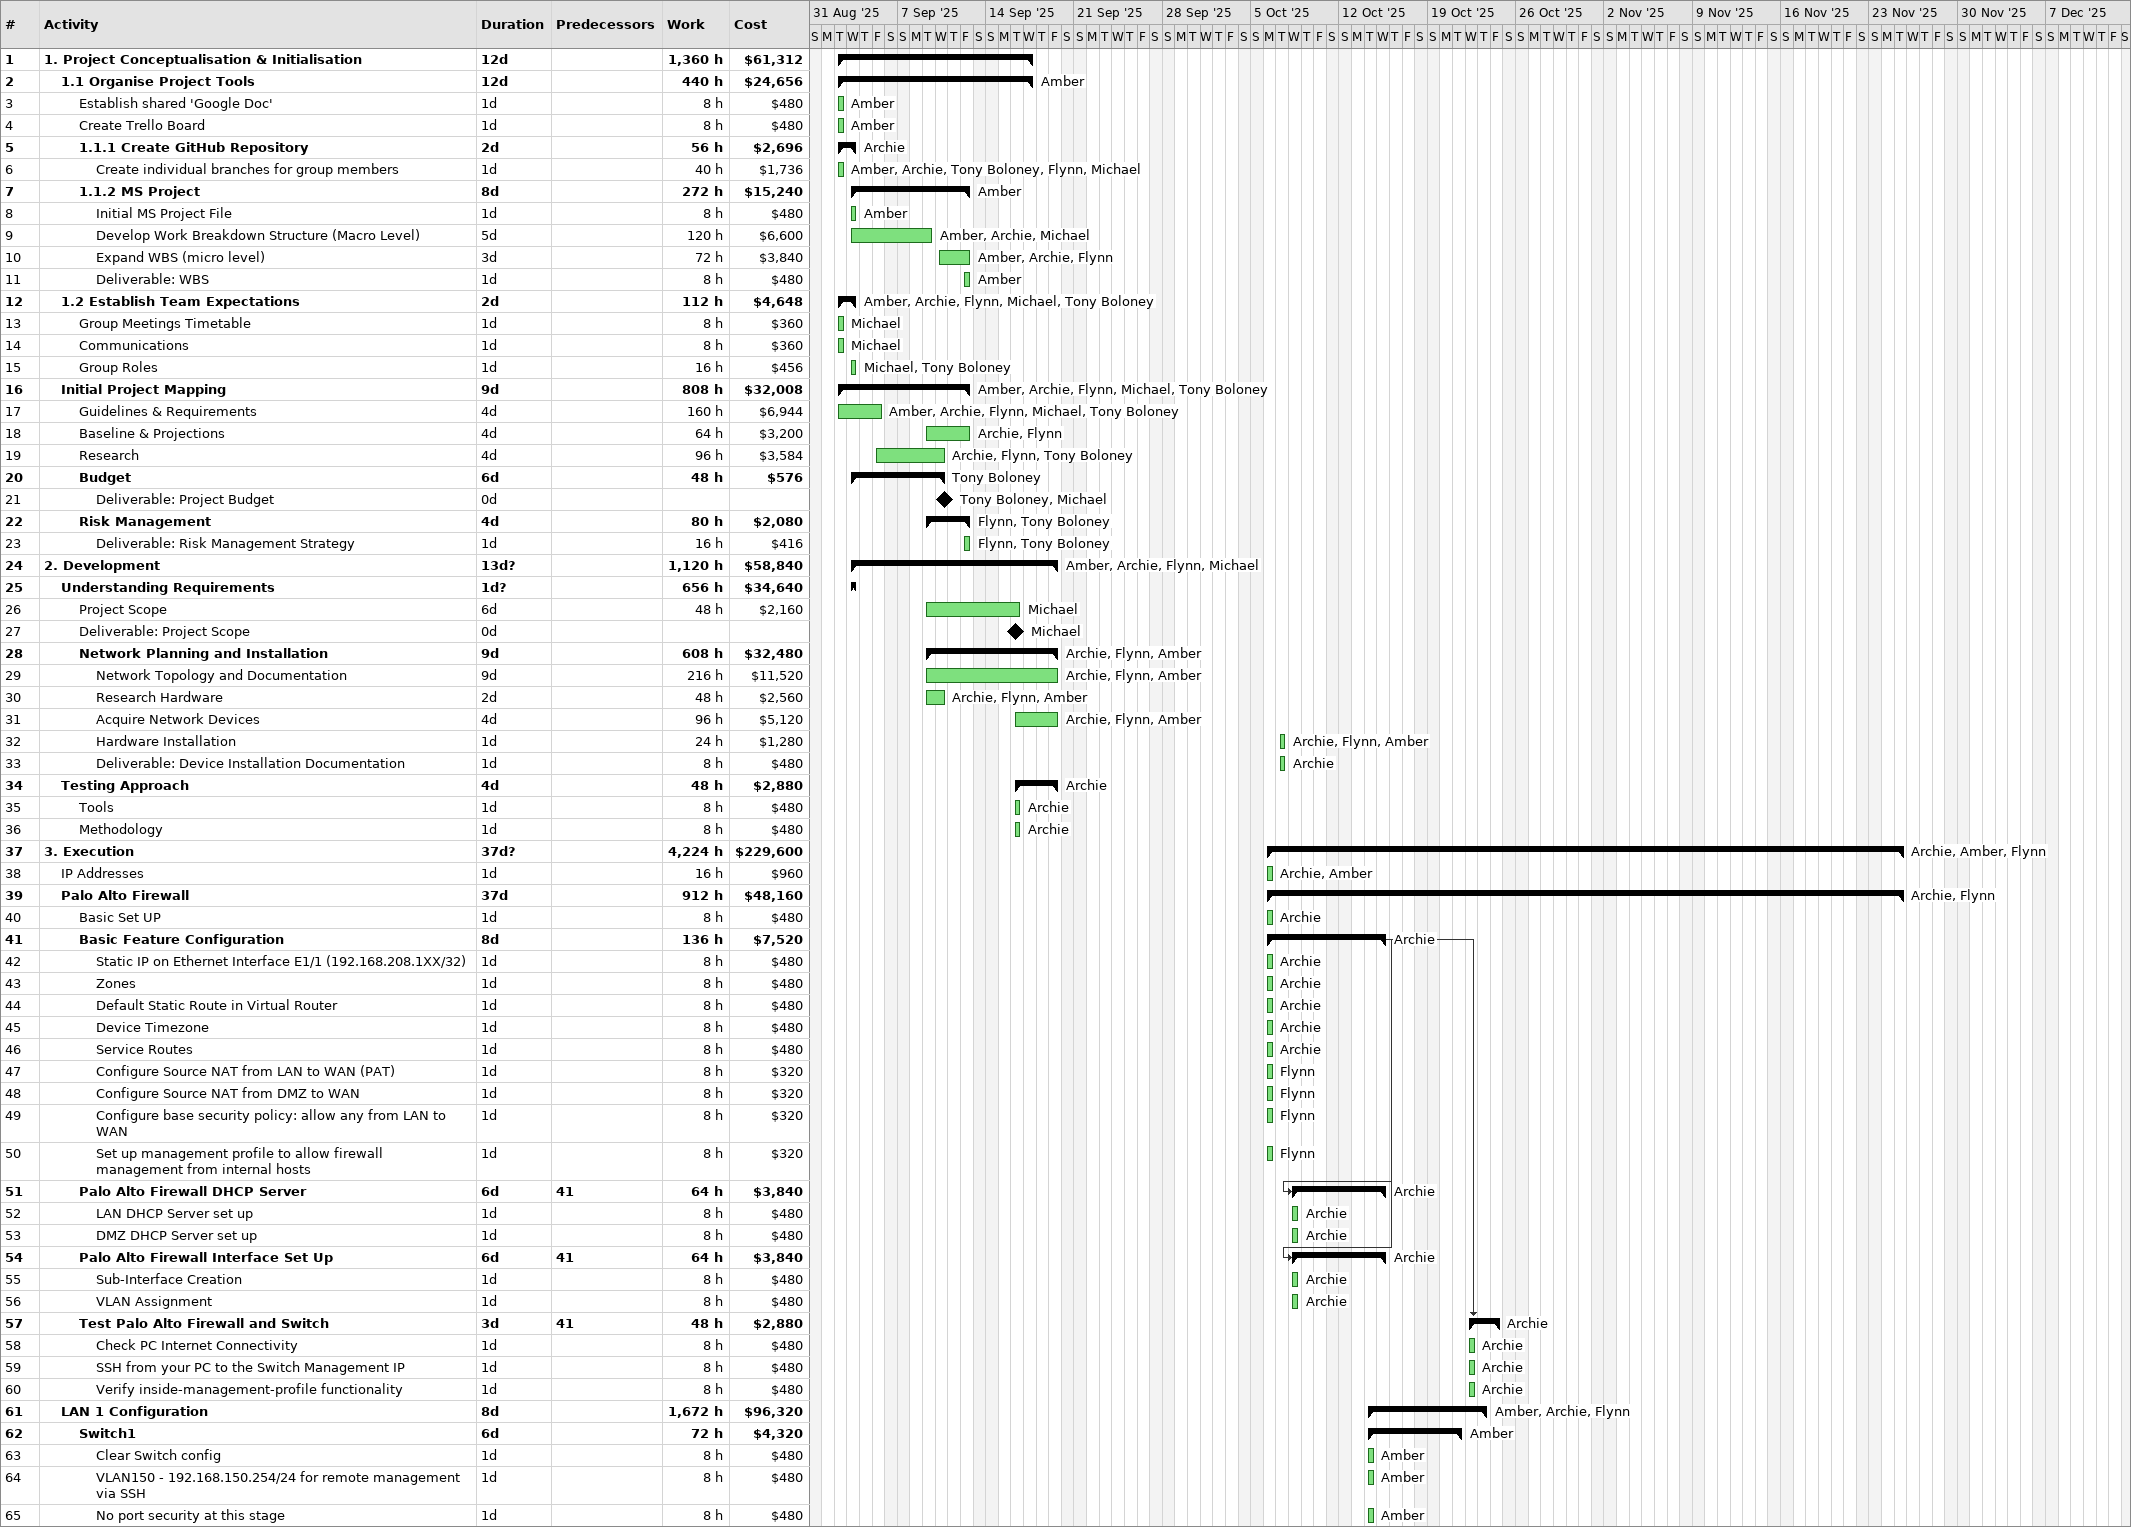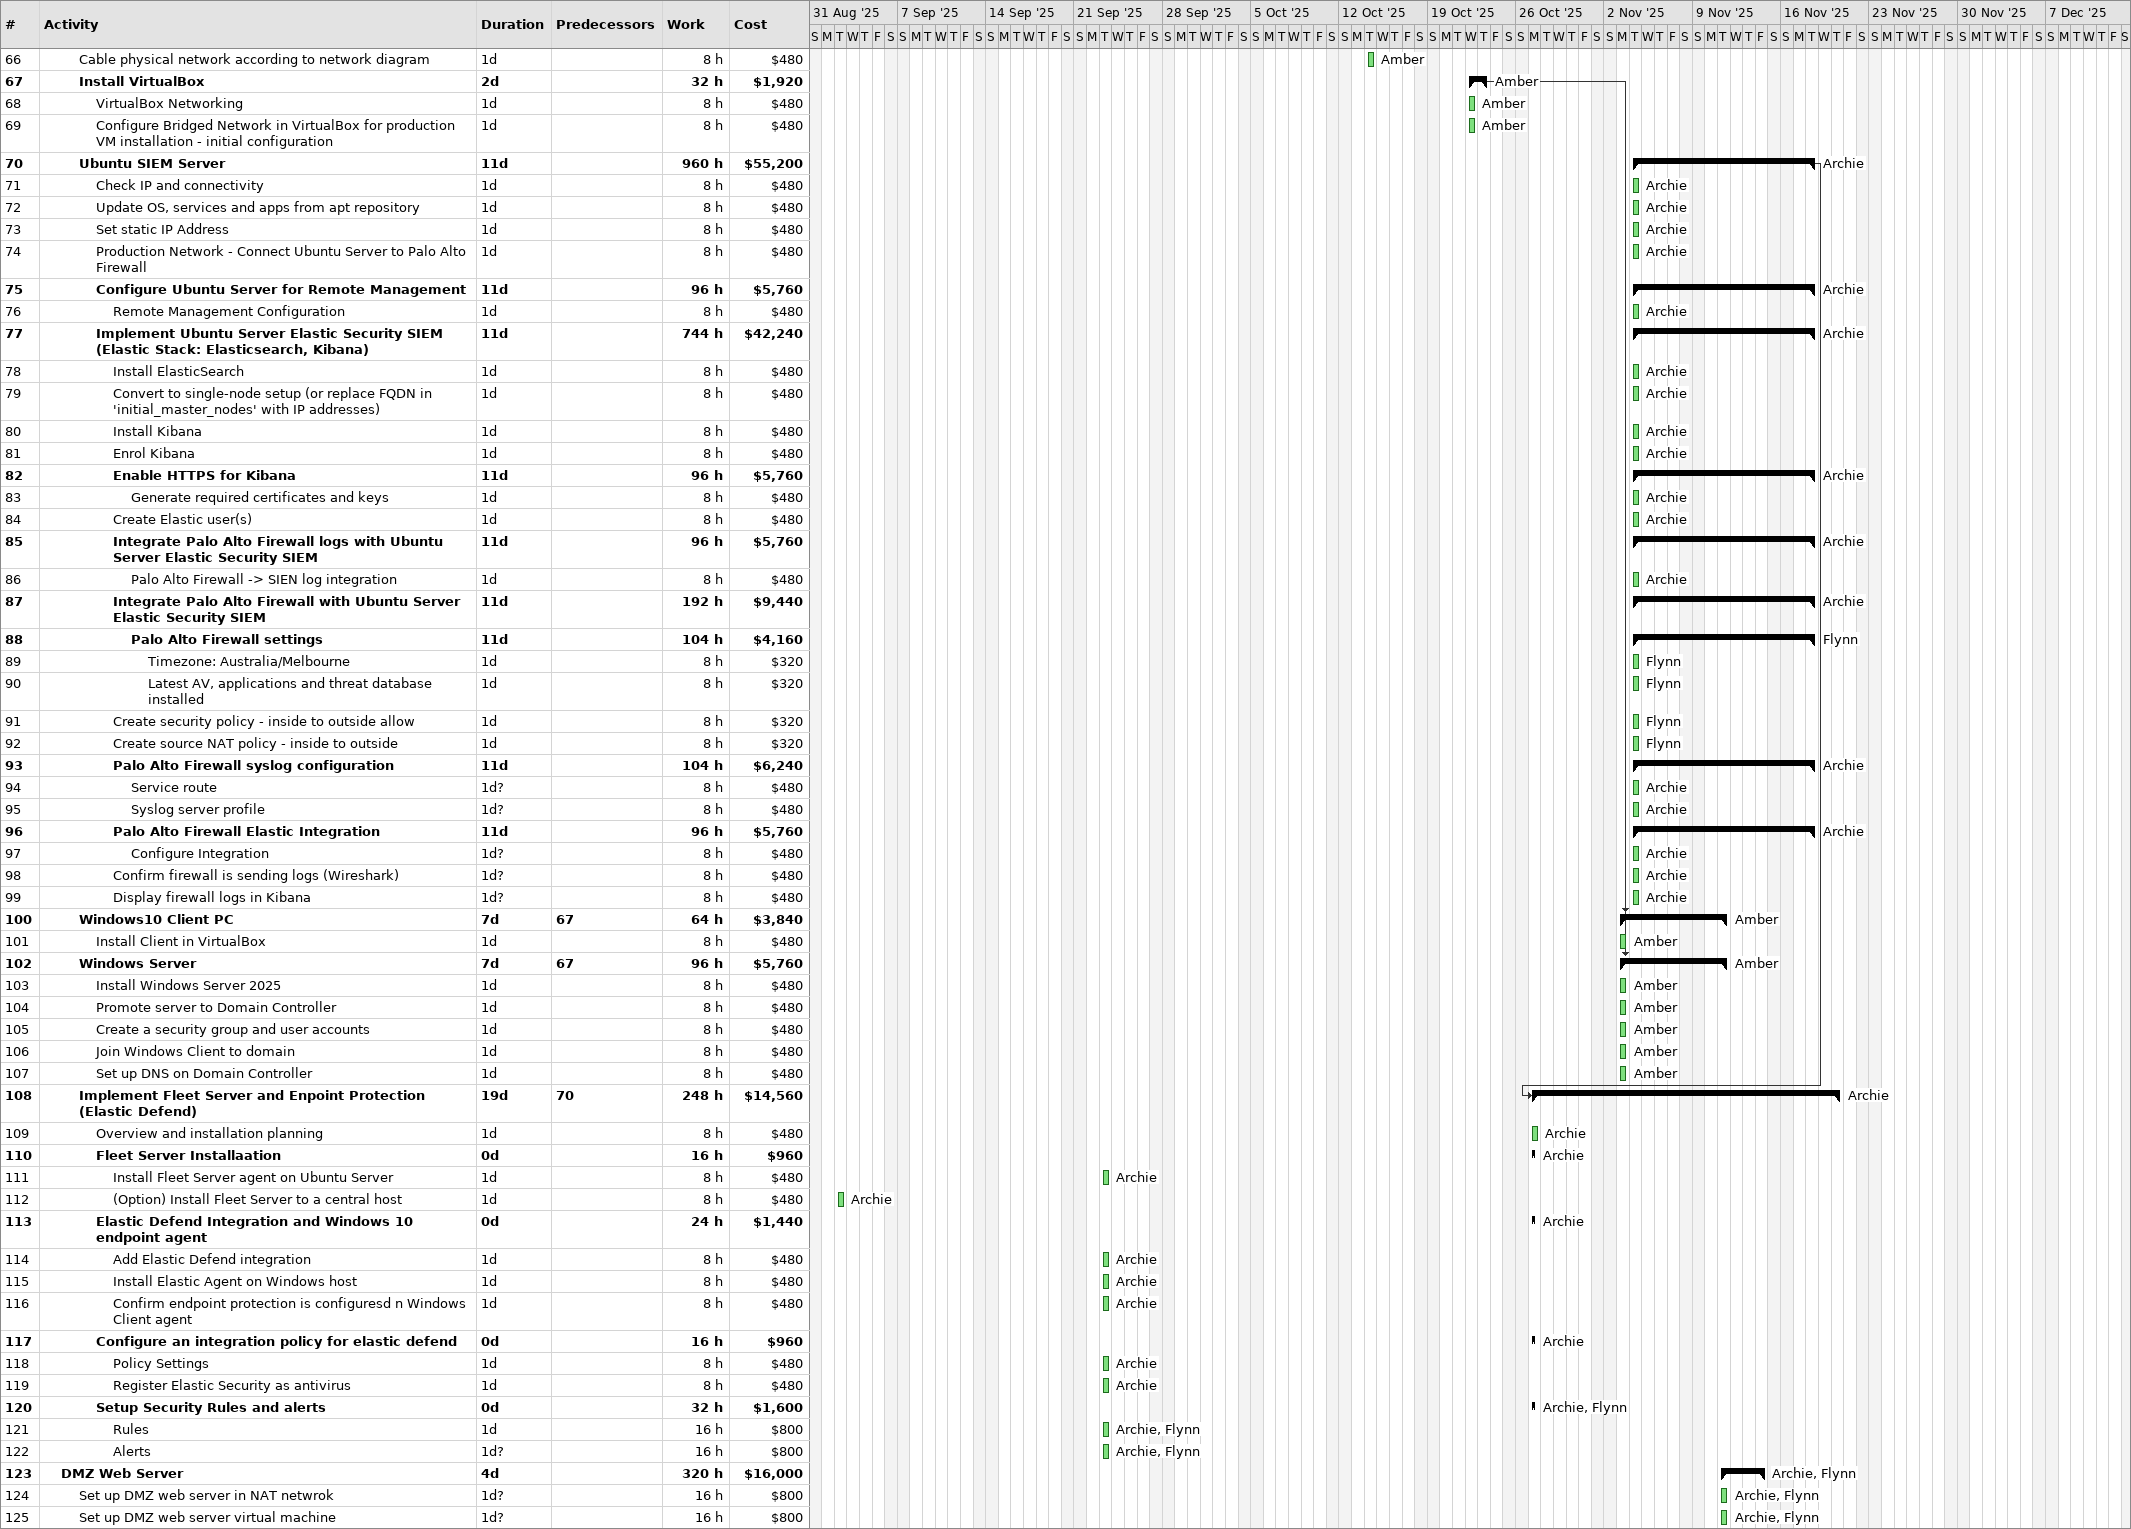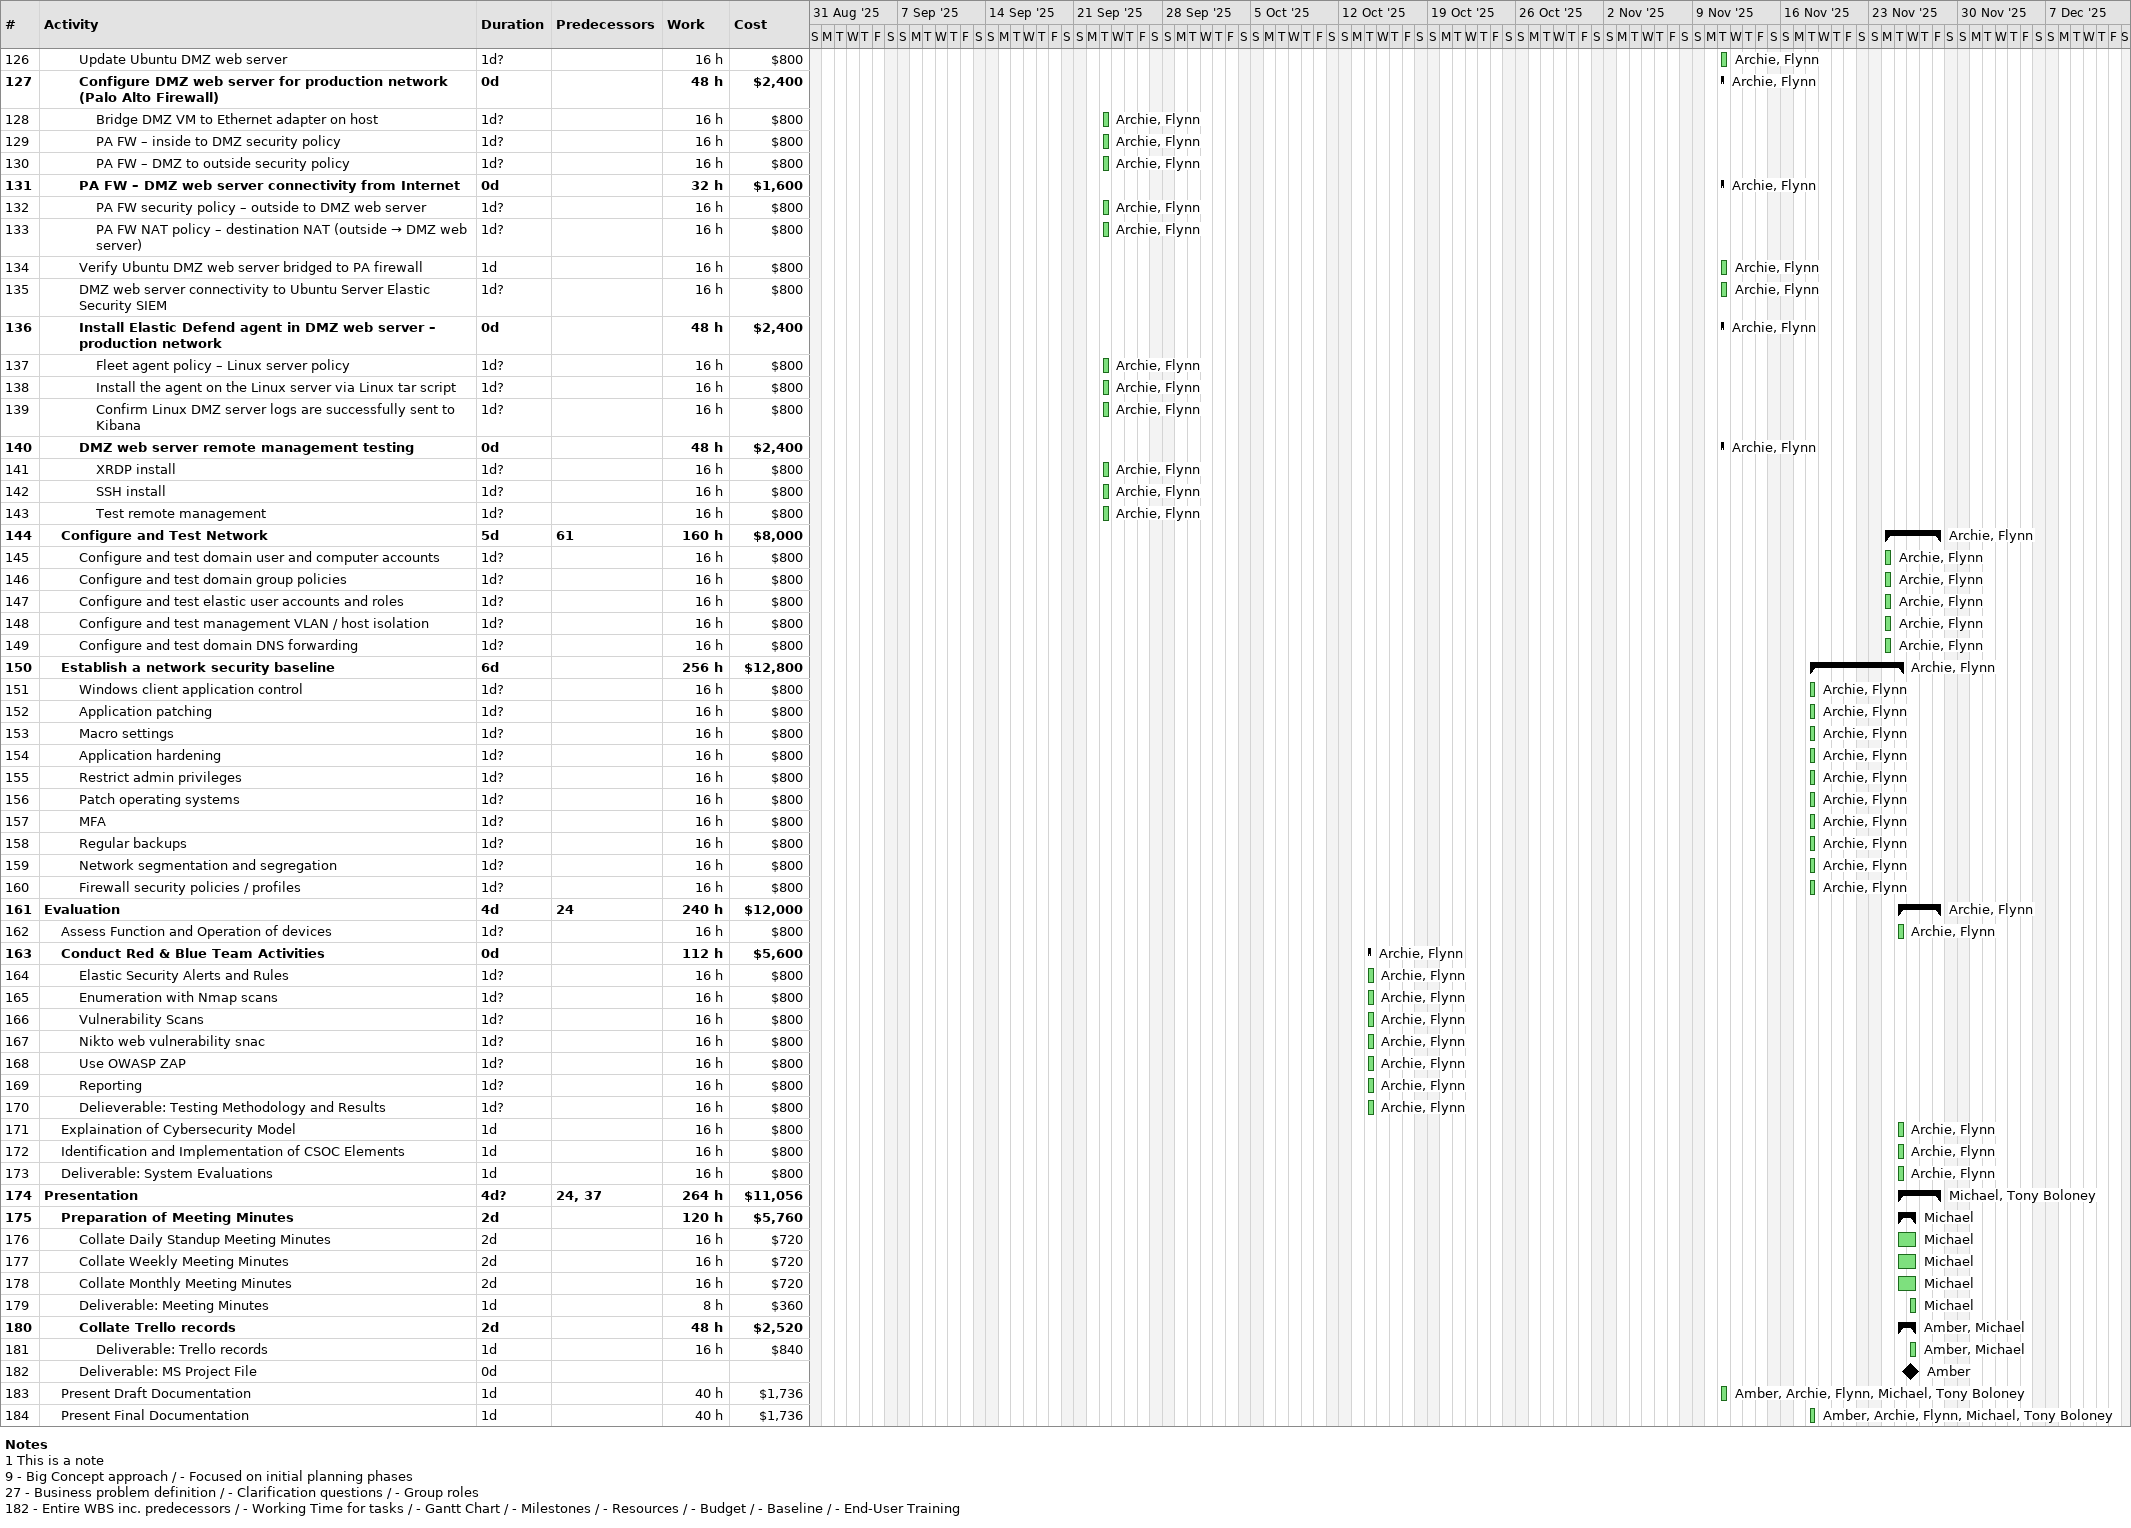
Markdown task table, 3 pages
| ID | Level | Task | Duration | Start | Finish | Predecessors | Resources | Work (h) | Cost ($) |
|---|---|---|---|---|---|---|---|---|---|
| 1 | 1 | **1. Project Conceptualisation & Initialisation** | 12d | 2025-09-02 | 2025-09-17 |  |  | 1360 | 61312 |
| 2 | 2 | **1.1 Organise Project Tools** | 12d | 2025-09-02 | 2025-09-17 |  | Amber | 440 | 24656 |
| 3 | 3 | Establish shared 'Google Doc' | 1d | 2025-09-02 | 2025-09-02 |  | Amber | 8 | 480 |
| 4 | 3 | Create Trello Board | 1d | 2025-09-02 | 2025-09-02 |  | Amber | 8 | 480 |
| 5 | 3 | **1.1.1 Create GitHub Repository** | 2d | 2025-09-02 | 2025-09-03 |  | Archie | 56 | 2696 |
| 6 | 4 | Create individual branches for group members | 1d | 2025-09-02 | 2025-09-02 |  | Amber, Archie, Tony Boloney, Flynn, Michael | 40 | 1736 |
| 7 | 3 | **1.1.2 MS Project** | 8d | 2025-09-03 | 2025-09-12 |  | Amber | 272 | 15240 |
| 8 | 4 | Initial MS Project File | 1d | 2025-09-03 | 2025-09-03 |  | Amber | 8 | 480 |
| 9 | 4 | Develop Work Breakdown Structure (Macro Level) | 5d | 2025-09-03 | 2025-09-09 |  | Amber, Archie, Michael | 120 | 6600 |
| 10 | 4 | Expand WBS (micro level) | 3d | 2025-09-10 | 2025-09-12 |  | Amber, Archie, Flynn | 72 | 3840 |
| 11 | 4 | Deliverable: WBS | 1d | 2025-09-12 | 2025-09-12 |  | Amber | 8 | 480 |
| 12 | 2 | **1.2 Establish Team Expectations** | 2d | 2025-09-02 | 2025-09-03 |  | Amber, Archie, Flynn, Michael, Tony Boloney | 112 | 4648 |
| 13 | 3 | Group Meetings Timetable | 1d | 2025-09-02 | 2025-09-02 |  | Michael | 8 | 360 |
| 14 | 3 | Communications | 1d | 2025-09-02 | 2025-09-02 |  | Michael | 8 | 360 |
| 15 | 3 | Group Roles | 1d | 2025-09-03 | 2025-09-03 |  | Michael, Tony Boloney | 16 | 456 |
| 16 | 2 | **Initial Project Mapping** | 9d | 2025-09-02 | 2025-09-12 |  | Amber, Archie, Flynn, Michael, Tony Boloney | 808 | 32008 |
| 17 | 3 | Guidelines & Requirements | 4d | 2025-09-02 | 2025-09-05 |  | Amber, Archie, Flynn, Michael, Tony Boloney | 160 | 6944 |
| 18 | 3 | Baseline & Projections | 4d | 2025-09-09 | 2025-09-12 |  | Archie, Flynn | 64 | 3200 |
| 19 | 3 | Research | 4d | 2025-09-05 | 2025-09-10 |  | Archie, Flynn, Tony Boloney | 96 | 3584 |
| 20 | 3 | **Budget** | 6d | 2025-09-03 | 2025-09-10 |  | Tony Boloney | 48 | 576 |
| 21 | 4 | Deliverable: Project Budget | 0d | 2025-09-10 | 2025-09-10 |  | Tony Boloney, Michael |  |  |
| 22 | 3 | **Risk Management** | 4d | 2025-09-09 | 2025-09-12 |  | Flynn, Tony Boloney | 80 | 2080 |
| 23 | 4 | Deliverable: Risk Management Strategy | 1d | 2025-09-12 | 2025-09-12 |  | Flynn, Tony Boloney | 16 | 416 |
| 24 | 1 | **2. Development** | 13d? | 2025-09-03 | 2025-09-19 |  | Amber, Archie, Flynn, Michael | 1120 | 58840 |
| 25 | 2 | **Understanding Requirements** | 1d? | 2025-09-03 | 2025-09-03 |  |  | 656 | 34640 |
| 26 | 3 | Project Scope | 6d | 2025-09-09 | 2025-09-16 |  | Michael | 48 | 2160 |
| 27 | 3 | Deliverable: Project Scope | 0d | 2025-09-16 | 2025-09-16 |  | Michael |  |  |
| 28 | 3 | **Network Planning and Installation** | 9d | 2025-09-09 | 2025-09-19 |  | Archie, Flynn, Amber | 608 | 32480 |
| 29 | 4 | Network Topology and Documentation | 9d | 2025-09-09 | 2025-09-19 |  | Archie, Flynn, Amber | 216 | 11520 |
| 30 | 4 | Research Hardware | 2d | 2025-09-09 | 2025-09-10 |  | Archie, Flynn, Amber | 48 | 2560 |
| 31 | 4 | Acquire Network Devices | 4d | 2025-09-16 | 2025-09-19 |  | Archie, Flynn, Amber | 96 | 5120 |
| 32 | 4 | Hardware Installation | 1d | 2025-10-07 | 2025-10-07 |  | Archie, Flynn, Amber | 24 | 1280 |
| 33 | 4 | Deliverable: Device Installation Documentation | 1d | 2025-10-07 | 2025-10-07 |  | Archie | 8 | 480 |
| 34 | 2 | **Testing Approach** | 4d | 2025-09-16 | 2025-09-19 |  | Archie | 48 | 2880 |
| 35 | 3 | Tools | 1d | 2025-09-16 | 2025-09-16 |  | Archie | 8 | 480 |
| 36 | 3 | Methodology | 1d | 2025-09-16 | 2025-09-16 |  | Archie | 8 | 480 |
| 37 | 1 | **3. Execution** | 37d? | 2025-10-06 | 2025-11-25 |  | Archie, Amber, Flynn | 4224 | 229600 |
| 38 | 2 | IP Addresses | 1d | 2025-10-06 | 2025-10-06 |  | Archie, Amber | 16 | 960 |
| 39 | 2 | **Palo Alto Firewall** | 37d | 2025-10-06 | 2025-11-25 |  | Archie, Flynn | 912 | 48160 |
| 40 | 3 | Basic Set UP | 1d | 2025-10-06 | 2025-10-06 |  | Archie | 8 | 480 |
| 41 | 3 | **Basic Feature Configuration** | 8d | 2025-10-06 | 2025-10-15 |  | Archie | 136 | 7520 |
| 42 | 4 | Static IP on Ethernet Interface E1/1 (192.168.208.1XX/32) | 1d | 2025-10-06 | 2025-10-06 |  | Archie | 8 | 480 |
| 43 | 4 | Zones | 1d | 2025-10-06 | 2025-10-06 |  | Archie | 8 | 480 |
| 44 | 4 | Default Static Route in Virtual Router | 1d | 2025-10-06 | 2025-10-06 |  | Archie | 8 | 480 |
| 45 | 4 | Device Timezone | 1d | 2025-10-06 | 2025-10-06 |  | Archie | 8 | 480 |
| 46 | 4 | Service Routes | 1d | 2025-10-06 | 2025-10-06 |  | Archie | 8 | 480 |
| 47 | 4 | Configure Source NAT from LAN to WAN (PAT) | 1d | 2025-10-06 | 2025-10-06 |  | Flynn | 8 | 320 |
| 48 | 4 | Configure Source NAT from DMZ to WAN | 1d | 2025-10-06 | 2025-10-06 |  | Flynn | 8 | 320 |
| 49 | 4 | Configure base security policy: allow any from LAN to WAN | 1d | 2025-10-06 | 2025-10-06 |  | Flynn | 8 | 320 |
| 50 | 4 | Set up management profile to allow firewall management from internal hosts | 1d | 2025-10-06 | 2025-10-06 |  | Flynn | 8 | 320 |
| 51 | 3 | **Palo Alto Firewall DHCP Server** | 6d | 2025-10-08 | 2025-10-15 | 41 | Archie | 64 | 3840 |
| 52 | 4 | LAN DHCP Server set up | 1d | 2025-10-08 | 2025-10-08 |  | Archie | 8 | 480 |
| 53 | 4 | DMZ DHCP Server set up | 1d | 2025-10-08 | 2025-10-08 |  | Archie | 8 | 480 |
| 54 | 3 | **Palo Alto Firewall Interface Set Up** | 6d | 2025-10-08 | 2025-10-15 | 41 | Archie | 64 | 3840 |
| 55 | 4 | Sub-Interface Creation | 1d | 2025-10-08 | 2025-10-08 |  | Archie | 8 | 480 |
| 56 | 4 | VLAN Assignment | 1d | 2025-10-08 | 2025-10-08 |  | Archie | 8 | 480 |
| 57 | 3 | **Test Palo Alto Firewall and Switch** | 3d | 2025-10-22 | 2025-10-24 | 41 | Archie | 48 | 2880 |
| 58 | 4 | Check PC Internet Connectivity | 1d | 2025-10-22 | 2025-10-22 |  | Archie | 8 | 480 |
| 59 | 4 | SSH from your PC to the Switch Management IP | 1d | 2025-10-22 | 2025-10-22 |  | Archie | 8 | 480 |
| 60 | 4 | Verify inside-management-profile functionality | 1d | 2025-10-22 | 2025-10-22 |  | Archie | 8 | 480 |
| 61 | 2 | **LAN 1 Configuration** | 8d | 2025-10-14 | 2025-10-23 |  | Amber, Archie, Flynn | 1672 | 96320 |
| 62 | 3 | **Switch1** | 6d | 2025-10-14 | 2025-10-21 |  | Amber | 72 | 4320 |
| 63 | 4 | Clear Switch config | 1d | 2025-10-14 | 2025-10-14 |  | Amber | 8 | 480 |
| 64 | 4 | VLAN150 - 192.168.150.254/24 for remote management via SSH | 1d | 2025-10-14 | 2025-10-14 |  | Amber | 8 | 480 |
| 65 | 4 | No port security at this stage | 1d | 2025-10-14 | 2025-10-14 |  | Amber | 8 | 480 |
| 66 | 3 | Cable physical network according to network diagram | 1d | 2025-10-14 | 2025-10-14 |  | Amber | 8 | 480 |
| 67 | 3 | **Install VirtualBox** | 2d | 2025-10-22 | 2025-10-23 |  | Amber | 32 | 1920 |
| 68 | 4 | VirtualBox Networking | 1d | 2025-10-22 | 2025-10-22 |  | Amber | 8 | 480 |
| 69 | 4 | Configure Bridged Network in VirtualBox for production VM installation - initial configuration | 1d | 2025-10-22 | 2025-10-22 |  | Amber | 8 | 480 |
| 70 | 3 | **Ubuntu SIEM Server** | 11d | 2025-11-04 | 2025-11-18 |  | Archie | 960 | 55200 |
| 71 | 4 | Check IP and connectivity | 1d | 2025-11-04 | 2025-11-04 |  | Archie | 8 | 480 |
| 72 | 4 | Update OS, services and apps from apt repository | 1d | 2025-11-04 | 2025-11-04 |  | Archie | 8 | 480 |
| 73 | 4 | Set static IP Address | 1d | 2025-11-04 | 2025-11-04 |  | Archie | 8 | 480 |
| 74 | 4 | Production Network - Connect Ubuntu Server to Palo Alto Firewall | 1d | 2025-11-04 | 2025-11-04 |  | Archie | 8 | 480 |
| 75 | 4 | **Configure Ubuntu Server for Remote Management** | 11d | 2025-11-04 | 2025-11-18 |  | Archie | 96 | 5760 |
| 76 | 5 | Remote Management Configuration | 1d | 2025-11-04 | 2025-11-04 |  | Archie | 8 | 480 |
| 77 | 4 | **Implement Ubuntu Server Elastic Security SIEM (Elastic Stack: Elasticsearch, Kibana)** | 11d | 2025-11-04 | 2025-11-18 |  | Archie | 744 | 42240 |
| 78 | 5 | Install ElasticSearch | 1d | 2025-11-04 | 2025-11-04 |  | Archie | 8 | 480 |
| 79 | 5 | Convert to single-node setup (or replace FQDN in 'initial_master_nodes' with IP addresses) | 1d | 2025-11-04 | 2025-11-04 |  | Archie | 8 | 480 |
| 80 | 5 | Install Kibana | 1d | 2025-11-04 | 2025-11-04 |  | Archie | 8 | 480 |
| 81 | 5 | Enrol Kibana | 1d | 2025-11-04 | 2025-11-04 |  | Archie | 8 | 480 |
| 82 | 5 | **Enable HTTPS for Kibana** | 11d | 2025-11-04 | 2025-11-18 |  | Archie | 96 | 5760 |
| 83 | 6 | Generate required certificates and keys | 1d | 2025-11-04 | 2025-11-04 |  | Archie | 8 | 480 |
| 84 | 5 | Create Elastic user(s) | 1d | 2025-11-04 | 2025-11-04 |  | Archie | 8 | 480 |
| 85 | 5 | **Integrate Palo Alto Firewall logs with Ubuntu Server Elastic Security SIEM** | 11d | 2025-11-04 | 2025-11-18 |  | Archie | 96 | 5760 |
| 86 | 6 | Palo Alto Firewall -> SIEN log integration | 1d | 2025-11-04 | 2025-11-04 |  | Archie | 8 | 480 |
| 87 | 5 | **Integrate Palo Alto Firewall with Ubuntu Server Elastic Security SIEM** | 11d | 2025-11-04 | 2025-11-18 |  | Archie | 192 | 9440 |
| 88 | 6 | **Palo Alto Firewall settings** | 11d | 2025-11-04 | 2025-11-18 |  | Flynn | 104 | 4160 |
| 89 | 7 | Timezone: Australia/Melbourne | 1d | 2025-11-04 | 2025-11-04 |  | Flynn | 8 | 320 |
| 90 | 7 | Latest AV, applications and threat database installed | 1d | 2025-11-04 | 2025-11-04 |  | Flynn | 8 | 320 |
| 91 | 5 | Create security policy - inside to outside allow | 1d | 2025-11-04 | 2025-11-04 |  | Flynn | 8 | 320 |
| 92 | 5 | Create source NAT policy - inside to outside | 1d | 2025-11-04 | 2025-11-04 |  | Flynn | 8 | 320 |
| 93 | 5 | **Palo Alto Firewall syslog configuration** | 11d | 2025-11-04 | 2025-11-18 |  | Archie | 104 | 6240 |
| 94 | 6 | Service route | 1d? | 2025-11-04 | 2025-11-04 |  | Archie | 8 | 480 |
| 95 | 6 | Syslog server profile | 1d? | 2025-11-04 | 2025-11-04 |  | Archie | 8 | 480 |
| 96 | 5 | **Palo Alto Firewall Elastic Integration** | 11d | 2025-11-04 | 2025-11-18 |  | Archie | 96 | 5760 |
| 97 | 6 | Configure Integration | 1d? | 2025-11-04 | 2025-11-04 |  | Archie | 8 | 480 |
| 98 | 5 | Confirm firewall is sending logs (Wireshark) | 1d? | 2025-11-04 | 2025-11-04 |  | Archie | 8 | 480 |
| 99 | 5 | Display firewall logs in Kibana | 1d? | 2025-11-04 | 2025-11-04 |  | Archie | 8 | 480 |
| 100 | 3 | **Windows10 Client PC** | 7d | 2025-11-03 | 2025-11-11 | 67 | Amber | 64 | 3840 |
| 101 | 4 | Install Client in VirtualBox | 1d | 2025-11-03 | 2025-11-03 |  | Amber | 8 | 480 |
| 102 | 3 | **Windows Server** | 7d | 2025-11-03 | 2025-11-11 | 67 | Amber | 96 | 5760 |
| 103 | 4 | Install Windows Server 2025 | 1d | 2025-11-03 | 2025-11-03 |  | Amber | 8 | 480 |
| 104 | 4 | Promote server to Domain Controller | 1d | 2025-11-03 | 2025-11-03 |  | Amber | 8 | 480 |
| 105 | 4 | Create a security group and user accounts | 1d | 2025-11-03 | 2025-11-03 |  | Amber | 8 | 480 |
| 106 | 4 | Join Windows Client to domain | 1d | 2025-11-03 | 2025-11-03 |  | Amber | 8 | 480 |
| 107 | 4 | Set up DNS on Domain Controller | 1d | 2025-11-03 | 2025-11-03 |  | Amber | 8 | 480 |
| 108 | 3 | **Implement Fleet Server and Enpoint Protection (Elastic Defend)** | 19d | 2025-10-27 | 2025-11-20 | 70 | Archie | 248 | 14560 |
| 109 | 4 | Overview and installation planning | 1d | 2025-10-27 | 2025-10-27 |  | Archie | 8 | 480 |
| 110 | 4 | **Fleet Server Installaation** | 0d | 2025-10-27 | 2025-10-27 |  | Archie | 16 | 960 |
| 111 | 5 | Install Fleet Server agent on Ubuntu Server | 1d | 2025-09-23 | 2025-09-23 |  | Archie | 8 | 480 |
| 112 | 5 | (Option) Install Fleet Server to a central host | 1d | 2025-09-02 | 2025-09-02 |  | Archie | 8 | 480 |
| 113 | 4 | **Elastic Defend Integration and Windows 10 endpoint agent** | 0d | 2025-10-27 | 2025-10-27 |  | Archie | 24 | 1440 |
| 114 | 5 | Add Elastic Defend integration | 1d | 2025-09-23 | 2025-09-23 |  | Archie | 8 | 480 |
| 115 | 5 | Install Elastic Agent on Windows host | 1d | 2025-09-23 | 2025-09-23 |  | Archie | 8 | 480 |
| 116 | 5 | Confirm endpoint protection is configuresd n Windows Client agent | 1d | 2025-09-23 | 2025-09-23 |  | Archie | 8 | 480 |
| 117 | 4 | **Configure an integration policy for elastic defend** | 0d | 2025-10-27 | 2025-10-27 |  | Archie | 16 | 960 |
| 118 | 5 | Policy Settings | 1d | 2025-09-23 | 2025-09-23 |  | Archie | 8 | 480 |
| 119 | 5 | Register Elastic Security as antivirus | 1d | 2025-09-23 | 2025-09-23 |  | Archie | 8 | 480 |
| 120 | 4 | **Setup Security Rules and alerts** | 0d | 2025-10-27 | 2025-10-27 |  | Archie, Flynn | 32 | 1600 |
| 121 | 5 | Rules | 1d | 2025-09-23 | 2025-09-23 |  | Archie, Flynn | 16 | 800 |
| 122 | 5 | Alerts | 1d? | 2025-09-23 | 2025-09-23 |  | Archie, Flynn | 16 | 800 |
| 123 | 2 | **DMZ Web Server** | 4d | 2025-11-11 | 2025-11-14 |  | Archie, Flynn | 320 | 16000 |
| 124 | 3 | Set up DMZ web server in NAT netwrok | 1d? | 2025-11-11 | 2025-11-11 |  | Archie, Flynn | 16 | 800 |
| 125 | 3 | Set up DMZ web server virtual machine | 1d? | 2025-11-11 | 2025-11-11 |  | Archie, Flynn | 16 | 800 |
| 126 | 3 | Update Ubuntu DMZ web server | 1d? | 2025-11-11 | 2025-11-11 |  | Archie, Flynn | 16 | 800 |
| 127 | 3 | **Configure DMZ web server for production network (Palo Alto Firewall)** | 0d | 2025-11-11 | 2025-11-11 |  | Archie, Flynn | 48 | 2400 |
| 128 | 4 | Bridge DMZ VM to Ethernet adapter on host | 1d? | 2025-09-23 | 2025-09-23 |  | Archie, Flynn | 16 | 800 |
| 129 | 4 | PA FW – inside to DMZ security policy | 1d? | 2025-09-23 | 2025-09-23 |  | Archie, Flynn | 16 | 800 |
| 130 | 4 | PA FW – DMZ to outside security policy | 1d? | 2025-09-23 | 2025-09-23 |  | Archie, Flynn | 16 | 800 |
| 131 | 3 | **PA FW – DMZ web server connectivity from Internet** | 0d | 2025-11-11 | 2025-11-11 |  | Archie, Flynn | 32 | 1600 |
| 132 | 4 | PA FW security policy – outside to DMZ web server | 1d? | 2025-09-23 | 2025-09-23 |  | Archie, Flynn | 16 | 800 |
| 133 | 4 | PA FW NAT policy – destination NAT (outside → DMZ web server) | 1d? | 2025-09-23 | 2025-09-23 |  | Archie, Flynn | 16 | 800 |
| 134 | 3 | Verify Ubuntu DMZ web server bridged to PA firewall | 1d | 2025-11-11 | 2025-11-11 |  | Archie, Flynn | 16 | 800 |
| 135 | 3 | DMZ web server connectivity to Ubuntu Server Elastic Security SIEM | 1d? | 2025-11-11 | 2025-11-11 |  | Archie, Flynn | 16 | 800 |
| 136 | 3 | **Install Elastic Defend agent in DMZ web server – production network** | 0d | 2025-11-11 | 2025-11-11 |  | Archie, Flynn | 48 | 2400 |
| 137 | 4 | Fleet agent policy – Linux server policy | 1d? | 2025-09-23 | 2025-09-23 |  | Archie, Flynn | 16 | 800 |
| 138 | 4 | Install the agent on the Linux server via Linux tar script | 1d? | 2025-09-23 | 2025-09-23 |  | Archie, Flynn | 16 | 800 |
| 139 | 4 | Confirm Linux DMZ server logs are successfully sent to Kibana | 1d? | 2025-09-23 | 2025-09-23 |  | Archie, Flynn | 16 | 800 |
| 140 | 3 | **DMZ web server remote management testing** | 0d | 2025-11-11 | 2025-11-11 |  | Archie, Flynn | 48 | 2400 |
| 141 | 4 | XRDP install | 1d? | 2025-09-23 | 2025-09-23 |  | Archie, Flynn | 16 | 800 |
| 142 | 4 | SSH install | 1d? | 2025-09-23 | 2025-09-23 |  | Archie, Flynn | 16 | 800 |
| 143 | 4 | Test remote management | 1d? | 2025-09-23 | 2025-09-23 |  | Archie, Flynn | 16 | 800 |
| 144 | 2 | **Configure and Test Network** | 5d | 2025-11-24 | 2025-11-28 | 61 | Archie, Flynn | 160 | 8000 |
| 145 | 3 | Configure and test domain user and computer accounts | 1d? | 2025-11-24 | 2025-11-24 |  | Archie, Flynn | 16 | 800 |
| 146 | 3 | Configure and test domain group policies | 1d? | 2025-11-24 | 2025-11-24 |  | Archie, Flynn | 16 | 800 |
| 147 | 3 | Configure and test elastic user accounts and roles | 1d? | 2025-11-24 | 2025-11-24 |  | Archie, Flynn | 16 | 800 |
| 148 | 3 | Configure and test management VLAN / host isolation | 1d? | 2025-11-24 | 2025-11-24 |  | Archie, Flynn | 16 | 800 |
| 149 | 3 | Configure and test domain DNS forwarding | 1d? | 2025-11-24 | 2025-11-24 |  | Archie, Flynn | 16 | 800 |
| 150 | 2 | **Establish a network security baseline** | 6d | 2025-11-18 | 2025-11-25 |  | Archie, Flynn | 256 | 12800 |
| 151 | 3 | Windows client application control | 1d? | 2025-11-18 | 2025-11-18 |  | Archie, Flynn | 16 | 800 |
| 152 | 3 | Application patching | 1d? | 2025-11-18 | 2025-11-18 |  | Archie, Flynn | 16 | 800 |
| 153 | 3 | Macro settings | 1d? | 2025-11-18 | 2025-11-18 |  | Archie, Flynn | 16 | 800 |
| 154 | 3 | Application hardening | 1d? | 2025-11-18 | 2025-11-18 |  | Archie, Flynn | 16 | 800 |
| 155 | 3 | Restrict admin privileges | 1d? | 2025-11-18 | 2025-11-18 |  | Archie, Flynn | 16 | 800 |
| 156 | 3 | Patch operating systems | 1d? | 2025-11-18 | 2025-11-18 |  | Archie, Flynn | 16 | 800 |
| 157 | 3 | MFA | 1d? | 2025-11-18 | 2025-11-18 |  | Archie, Flynn | 16 | 800 |
| 158 | 3 | Regular backups | 1d? | 2025-11-18 | 2025-11-18 |  | Archie, Flynn | 16 | 800 |
| 159 | 3 | Network segmentation and segregation | 1d? | 2025-11-18 | 2025-11-18 |  | Archie, Flynn | 16 | 800 |
| 160 | 3 | Firewall security policies / profiles | 1d? | 2025-11-18 | 2025-11-18 |  | Archie, Flynn | 16 | 800 |
| 161 | 1 | **Evaluation** | 4d | 2025-11-25 | 2025-11-28 | 24 | Archie, Flynn | 240 | 12000 |
| 162 | 2 | Assess Function and Operation of devices | 1d? | 2025-11-25 | 2025-11-25 |  | Archie, Flynn | 16 | 800 |
| 163 | 2 | **Conduct Red & Blue Team Activities** | 0d | 2025-10-14 | 2025-10-14 |  | Archie, Flynn | 112 | 5600 |
| 164 | 3 | Elastic Security Alerts and Rules | 1d? | 2025-10-14 | 2025-10-14 |  | Archie, Flynn | 16 | 800 |
| 165 | 3 | Enumeration with Nmap scans | 1d? | 2025-10-14 | 2025-10-14 |  | Archie, Flynn | 16 | 800 |
| 166 | 3 | Vulnerability Scans | 1d? | 2025-10-14 | 2025-10-14 |  | Archie, Flynn | 16 | 800 |
| 167 | 3 | Nikto web vulnerability snac | 1d? | 2025-10-14 | 2025-10-14 |  | Archie, Flynn | 16 | 800 |
| 168 | 3 | Use OWASP ZAP | 1d? | 2025-10-14 | 2025-10-14 |  | Archie, Flynn | 16 | 800 |
| 169 | 3 | Reporting | 1d? | 2025-10-14 | 2025-10-14 |  | Archie, Flynn | 16 | 800 |
| 170 | 3 | Delieverable: Testing Methodology and Results | 1d? | 2025-10-14 | 2025-10-14 |  | Archie, Flynn | 16 | 800 |
| 171 | 2 | Explaination of Cybersecurity Model | 1d | 2025-11-25 | 2025-11-25 |  | Archie, Flynn | 16 | 800 |
| 172 | 2 | Identification and Implementation of CSOC Elements | 1d | 2025-11-25 | 2025-11-25 |  | Archie, Flynn | 16 | 800 |
| 173 | 2 | Deliverable: System Evaluations | 1d | 2025-11-25 | 2025-11-25 |  | Archie, Flynn | 16 | 800 |
| 174 | 1 | **Presentation** | 4d? | 2025-11-25 | 2025-11-28 | 24, 37 | Michael, Tony Boloney | 264 | 11056 |
| 175 | 2 | **Preparation of Meeting Minutes** | 2d | 2025-11-25 | 2025-11-26 |  | Michael | 120 | 5760 |
| 176 | 3 | Collate Daily Standup Meeting Minutes | 2d | 2025-11-25 | 2025-11-26 |  | Michael | 16 | 720 |
| 177 | 3 | Collate Weekly Meeting Minutes | 2d | 2025-11-25 | 2025-11-26 |  | Michael | 16 | 720 |
| 178 | 3 | Collate Monthly Meeting Minutes | 2d | 2025-11-25 | 2025-11-26 |  | Michael | 16 | 720 |
| 179 | 3 | Deliverable: Meeting Minutes | 1d | 2025-11-26 | 2025-11-26 |  | Michael | 8 | 360 |
| 180 | 3 | **Collate Trello records** | 2d | 2025-11-25 | 2025-11-26 |  | Amber, Michael | 48 | 2520 |
| 181 | 4 | Deliverable: Trello records | 1d | 2025-11-26 | 2025-11-26 |  | Amber, Michael | 16 | 840 |
| 182 | 3 | Deliverable: MS Project File | 0d | 2025-11-26 | 2025-11-26 |  | Amber |  |  |
| 183 | 2 | Present Draft Documentation | 1d | 2025-11-11 | 2025-11-11 |  | Amber, Archie, Flynn, Michael, Tony Boloney | 40 | 1736 |
| 184 | 2 | Present Final Documentation | 1d | 2025-11-18 | 2025-11-18 |  | Amber, Archie, Flynn, Michael, Tony Boloney | 40 | 1736 |

Notes
- 1: This is a note
- 9: - Big Concept approach / - Focused on initial planning phases
- 27: - Business problem definition / - Clarification questions / - Group roles
- 182: - Entire WBS inc. predecessors / - Working Time for tasks / - Gantt Chart / - Milestones / - Resources / - Budget / - Baseline / - End-User Training
